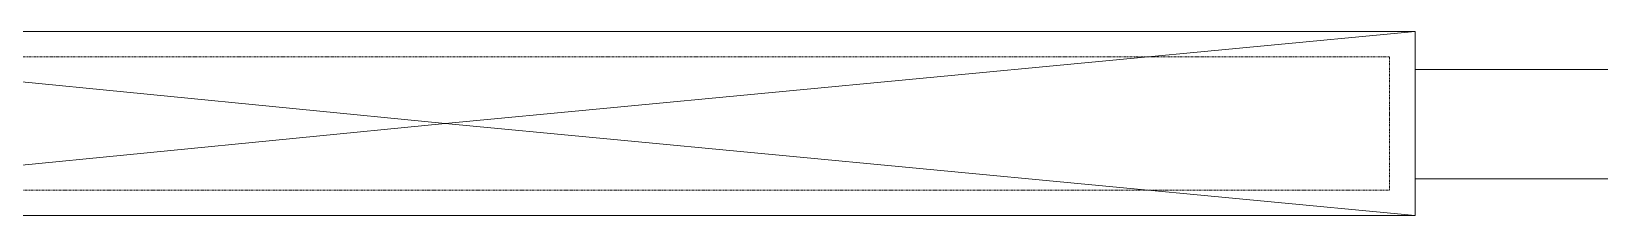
# Model space of a CAD drawing. Header units: millimetres. Extents: x -515342 to 330399, y -224905 to 507333.
# Drawn here: x -342372 to -336847, y 497741 to 498391 of the extents above; entities that cross this region are included whole.
import ezdxf

# ---------------------------------------------------------------- set-up
doc = ezdxf.new("R2010")
doc.units = ezdxf.units.MM
doc.linetypes.add('ADSK_Невидимые', pattern=[5, 3, -2])
doc.layers.add('Крыша', color=7, linetype='Continuous', lineweight=0)
doc.layers.add('Линии', color=7, linetype='Continuous', lineweight=0)

msp = doc.modelspace()

# ---------------------------------------------------------------- linework, layer by layer
at = {"layer": 'Крыша'}
for p, q in [((-340913.7315, 498066.4811), (-344227.0024, 498391.4811)), ((-344227.0024, 498391.4811), (-337497.0024, 498391.4811)), ((-337497.0024, 498391.4811), (-340913.7315, 498066.4811)), ((-337497.0024, 498391.4811), (-337497.0024, 497741.4811)), ((-336772.0024, 498256.4811), (-337497.0024, 498256.4811)), ((-344227.0024, 497741.4811), (-340913.7315, 498066.4811)), ((-340913.7315, 498066.4811), (-337497.0024, 497741.4811)), ((-337497.0024, 497871.4811), (-336772.0024, 497871.4811)), ((-337497.0024, 497741.4811), (-344227.0024, 497741.4811))]:
    msp.add_line(p, q, dxfattribs=at)
at = {"layer": 'Линии', "linetype": 'ADSK_Невидимые'}
for p, q in [((-344137.0024, 498301.4811), (-337587.0024, 498301.4811)), ((-337587.0024, 498301.4811), (-337587.0024, 497831.4811)), ((-337587.0024, 497831.4811), (-344137.0024, 497831.4811))]:
    msp.add_line(p, q, dxfattribs=at)

doc.saveas('drawing.dxf')
